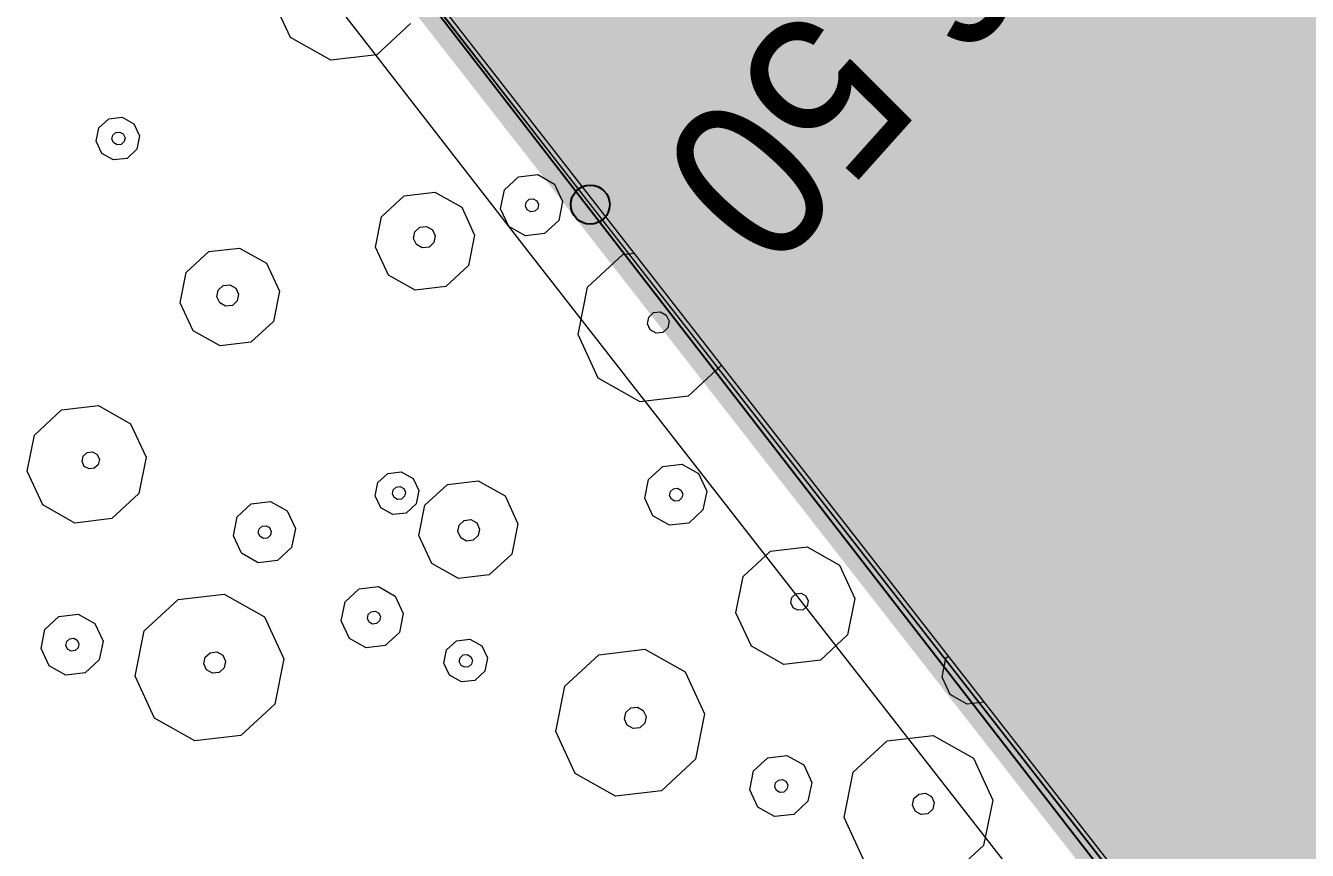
# Model space of a CAD drawing. Header units: metres. Extents: x -2858 to 512, y -1995 to 1252.
# Drawn here: x -469.569 to -466.281, y -140.332 to -138.216 of the extents above; entities that cross this region are included whole.
import ezdxf
from ezdxf.enums import TextEntityAlignment as Align
from ezdxf.lldxf.tags import DXFTag

# ---------------------------------------------------------------- set-up
doc = ezdxf.new("R2010")
doc.units = ezdxf.units.M
doc.header["$PDMODE"] = 33
doc.header["$PDSIZE"] = 0.1
for name, color, linetype in [('Calque commun', 7, 'Continuous'), ('Calque11', 7, 'Continuous'), ('Calque14', 7, 'Continuous'), ('Calque15', 7, 'Continuous'), ('Calque17', 7, 'Continuous')]:
    doc.layers.add(name, color=color, linetype=linetype)
doc.styles.add('Arial12', font='arial.ttf', dxfattribs={"width": 0.9, "height": 0.41584})
tags = doc.linetypes.add('DASHDOT2', pattern=[0.5, 0.25, -0.125, 0, -0.125]).pattern_tags.tags
tags[10:11] = [DXFTag(74, 4), DXFTag(75, 0), DXFTag(340, '0'), DXFTag(46, 1.0), DXFTag(50, 0.0), DXFTag(44, 0.0), DXFTag(45, 0.0)]
tags[8:9] = [DXFTag(74, 4), DXFTag(75, 0), DXFTag(340, '0'), DXFTag(46, 1.0), DXFTag(50, 0.0), DXFTag(44, 0.0), DXFTag(45, 0.0)]
tags[6:7] = [DXFTag(74, 4), DXFTag(75, 0), DXFTag(340, '0'), DXFTag(46, 1.0), DXFTag(50, 0.0), DXFTag(44, 0.0), DXFTag(45, 0.0)]
tags[4:5] = [DXFTag(74, 4), DXFTag(75, 0), DXFTag(340, '0'), DXFTag(46, 1.0), DXFTag(50, 0.0), DXFTag(44, 0.0), DXFTag(45, 0.0)]

# ---------------------------------------------------------------- blocks, each defined once
blk = doc.blocks.new('toitvillacinqbismi')
at = {"layer": 'Calque commun', "color": 9, "linetype": 'Continuous', "lineweight": -2}
mesh = blk.add_polyface(dxfattribs=at)
corners = [(-2.8069, 24.5933), (-2.8069, 26.4286), (-9.4069, 24.5933), (10.4215, 26.4286), (-2.7879, 33.5933), (17.0215, 33.5933), (17.0215, 24.5933), (-2.7879, 35.4286), (10.412, 33.5933), (10.4215, 24.5933), (10.412, 35.4286), (-9.3974, 33.5933), (17.8815, 39.3192), (17.8815, 45.9286), (8.8815, 45.9286), (8.8815, 39.3192)]
mesh.append_faces([[corners[k] for k in face] for face in [(12, 13, 14, 15)]], dxfattribs={"color": 9})
mesh.append_faces([[corners[k] for k in face] for face in [(3, 4, 1), (5, 3, 6), (11, 1, 4)]], dxfattribs={"vtx0": -1, "vtx1": -1, "color": 9})
mesh.append_faces([[corners[k] for k in face] for face in [(3, 8, 4)]], dxfattribs={"vtx0": -1, "vtx1": -1, "vtx2": -1, "color": 9})
mesh.append_faces([[corners[k] for k in face] for face in [(0, 1, 2)]], dxfattribs={"vtx1": -1, "color": 9})
mesh.append_faces([[corners[k] for k in face] for face in [(7, 4, 8), (11, 2, 1), (5, 8, 3)]], dxfattribs={"vtx1": -1, "vtx2": -1, "color": 9})
mesh.append_faces([[corners[k] for k in face] for face in [(3, 9, 6), (8, 10, 7)]], dxfattribs={"vtx2": -1, "color": 9})
blk = doc.blocks.new('PointTopo_SPE')
at = {"layer": 'Calque commun', "color": 1, "linetype": 'ByBlock', "lineweight": -2}
blk.add_point((0, 0), dxfattribs=at)
blk = doc.blocks.new('geometrebondepartleger')
at = {"layer": 'Calque commun', "color": 10, "linetype": 'DASHDOT2', "lineweight": 18, "flags": 128}
blk.add_lwpolyline([(45.2867, 98.0868), (42.9361, 93.8756), (22.4919, 69.3549), (46.896, 54.8213), (60.0219, 76.4824), (130.1549, 64.2531), (145.3143, 148.376), (109.3485, 154.881), (91.263, 130.1164), (87.3779, 124.8321), (86.3313, 123.2789), (83.8109, 118.8118), (74.9183, 102.5858), (72.6157, 98.3586), (63.0649, 85.9136), (45.1583, 97.9611)], close=True, dxfattribs=at)
at = {"layer": 'Calque11', "color": 7, "linetype": 'Continuous', "lineweight": 9}
blk.add_polyline3d([(125.0277, 35.9078, 79), (133.3383, 81.851, 79), (145.3136, 148.3761, 79)], dxfattribs=at)
at = {"layer": 'Calque17', "color": 1, "linetype": 'Continuous', "lineweight": 9}
for points in [[(125.174, 36.6886, 79), (126.5286, 44.1348, 79), (125.0378, 35.9435, 79), (126.4161, 43.4883, 79), (128.681, 56.0642, 79), (129.9759, 63.1341, 79), (132.1933, 75.6042, 79), (133.3383, 81.851, 79), (135.2222, 92.3412, 79), (136.4776, 99.3268, 79), (138.1727, 108.7115, 79), (140.4846, 121.4626, 79), (141.0933, 124.9318, 79)], [(125.3707, 36.6528, 79), (126.7254, 44.0992, 79), (125.2346, 35.9078, 79), (126.6129, 43.4526, 79), (128.8778, 56.0285, 79), (130.1727, 63.0986, 79), (132.3901, 75.5687, 79), (133.5351, 81.8153, 79), (135.4191, 92.3058, 79), (136.6745, 99.2914, 79), (138.3695, 108.676, 79), (140.6815, 121.4274, 79), (141.2903, 124.8972, 79)]]:
    blk.add_polyline3d(points, dxfattribs=at)
at = {"layer": 'Calque14', "color": 0, "linetype": 'ByBlock', "lineweight": -2}
blk.add_blockref('PointTopo_SPE', (133.3383, 81.851, 205.5049), dxfattribs=at)
at = {"layer": 'Calque15', "color": 1, "linetype": 'ByBlock', "lineweight": -2, "style": 'Arial12', "width": 0.9}
blk.add_text('126.50', height=0.41584, dxfattribs=at).set_placement((131.5661, 82.3216, 205.5049), align=Align.TOP_LEFT)
blk = doc.blocks.new('pattern')
at = {"layer": 'Calque commun', "color": 54, "linetype": 'Continuous', "lineweight": 9}
for p, q in [((63.5567, 72.3152), (63.6589, 72.3756)), ((63.6589, 72.3756), (63.777, 72.3643)), ((63.5095, 72.2064), (63.5567, 72.3152)), ((63.5353, 72.0906), (63.5095, 72.2064)), ((63.6548, 72.1922), (63.6616, 72.208)), ((63.6616, 72.208), (63.6765, 72.2168)), ((63.6765, 72.2168), (63.6938, 72.2152)), ((63.6938, 72.2152), (63.7067, 72.2037)), ((63.7067, 72.2037), (63.7105, 72.1869)), ((63.6585, 72.1753), (63.6548, 72.1922)), ((63.6715, 72.1638), (63.6585, 72.1753)), ((63.7036, 72.171), (63.6887, 72.1622)), ((63.7105, 72.1869), (63.7036, 72.171)), ((63.8917, 72.17), (63.8445, 72.0611)), ((63.6887, 72.1622), (63.6715, 72.1638)), ((63.3837, 72.1314), (63.4171, 72.1019)), ((63.4171, 72.1019), (63.4278, 72.0537)), ((63.6242, 72.012), (63.5353, 72.0906)), ((63.4278, 72.0537), (63.4082, 72.0083)), ((63.8445, 72.0611), (63.7424, 72.0008)), ((63.4082, 72.0083), (63.3656, 71.9832)), ((63.7424, 72.0008), (63.6242, 72.012)), ((63.3656, 71.9832), (63.3571, 71.984)), ((63.8129, 71.8939), (63.8325, 71.9392)), ((63.8325, 71.9392), (63.8751, 71.9644)), ((63.8751, 71.9644), (63.9243, 71.9597)), ((63.9243, 71.9597), (63.9614, 71.9269)), ((63.8792, 71.8983), (63.8881, 71.9035)), ((63.8881, 71.9035), (63.8985, 71.9026)), ((63.9614, 71.9269), (63.9721, 71.8787)), ((63.8236, 71.8456), (63.8129, 71.8939)), ((63.8751, 71.8887), (63.8792, 71.8983)), ((63.8773, 71.8786), (63.8751, 71.8887)), ((63.8851, 71.8717), (63.8773, 71.8786)), ((63.8954, 71.8708), (63.8851, 71.8717)), ((63.9044, 71.876), (63.8954, 71.8708)), ((63.8985, 71.9026), (63.9062, 71.8957)), ((63.9085, 71.8856), (63.9044, 71.876)), ((63.9062, 71.8957), (63.9085, 71.8856)), ((63.9721, 71.8787), (63.9525, 71.8333)), ((63.8607, 71.8129), (63.8236, 71.8456)), ((63.9099, 71.8082), (63.8607, 71.8129)), ((63.9525, 71.8333), (63.9099, 71.8082)), ((63.4076, 71.7072), (63.4893, 71.7555)), ((63.4893, 71.7555), (63.5838, 71.7465)), ((63.5838, 71.7465), (63.655, 71.6837)), ((63.3698, 71.6201), (63.4076, 71.7072)), ((63.655, 71.6837), (63.6756, 71.591)), ((63.8851, 71.6173), (63.9873, 71.6776)), ((63.9873, 71.6776), (64.1054, 71.6664)), ((64.1054, 71.6664), (64.1944, 71.5878)), ((63.3905, 71.5275), (63.3698, 71.6201)), ((63.4861, 71.6088), (63.4916, 71.6215)), ((63.4891, 71.5953), (63.4861, 71.6088)), ((63.4916, 71.6215), (63.5035, 71.6285)), ((63.5035, 71.6285), (63.5173, 71.6272)), ((63.5173, 71.6272), (63.5276, 71.618)), ((63.5276, 71.618), (63.5307, 71.6045)), ((63.8379, 71.5084), (63.8851, 71.6173)), ((63.4994, 71.5861), (63.4891, 71.5953)), ((63.5132, 71.5848), (63.4994, 71.5861)), ((63.5252, 71.5918), (63.5132, 71.5848)), ((63.5307, 71.6045), (63.5252, 71.5918)), ((63.6756, 71.591), (63.6379, 71.5039)), ((64.1944, 71.5878), (64.2202, 71.472)), ((63.4616, 71.4647), (63.3905, 71.5275)), ((63.9832, 71.4942), (63.9901, 71.5101)), ((63.9901, 71.5101), (64.005, 71.5189)), ((64.005, 71.5189), (64.0222, 71.5173)), ((64.0222, 71.5173), (64.0352, 71.5058)), ((63.6379, 71.5039), (63.5561, 71.4557)), ((63.8637, 71.3926), (63.8379, 71.5084)), ((63.987, 71.4773), (63.9832, 71.4942)), ((63.9999, 71.4659), (63.987, 71.4773)), ((64.039, 71.4889), (64.0321, 71.473)), ((64.0352, 71.5058), (64.039, 71.4889)), ((63.5561, 71.4557), (63.4616, 71.4647)), ((64.0172, 71.4642), (63.9999, 71.4659)), ((64.0321, 71.473), (64.0172, 71.4642)), ((64.2202, 71.472), (64.173, 71.3631)), ((63.9527, 71.3141), (63.8637, 71.3926)), ((64.173, 71.3631), (64.0708, 71.3028)), ((64.0708, 71.3028), (63.9527, 71.3141)), ((63.4555, 71.2399), (63.4981, 71.2651)), ((63.4981, 71.2651), (63.5473, 71.2604)), ((63.5473, 71.2604), (63.5843, 71.2277)), ((63.4358, 71.1946), (63.4555, 71.2399)), ((63.5843, 71.2277), (63.5951, 71.1794)), ((63.4466, 71.1463), (63.4358, 71.1946)), ((63.498, 71.1895), (63.5021, 71.199)), ((63.5003, 71.1793), (63.498, 71.1895)), ((63.5021, 71.199), (63.5111, 71.2043)), ((63.5111, 71.2043), (63.5214, 71.2033)), ((63.5214, 71.2033), (63.5292, 71.1964)), ((63.5315, 71.1863), (63.5273, 71.1767)), ((63.5292, 71.1964), (63.5315, 71.1863)), ((63.508, 71.1724), (63.5003, 71.1793)), ((63.5184, 71.1715), (63.508, 71.1724)), ((63.5273, 71.1767), (63.5184, 71.1715)), ((63.5951, 71.1794), (63.5754, 71.134)), ((63.4836, 71.1136), (63.4466, 71.1463)), ((63.5754, 71.134), (63.5328, 71.1089)), ((64.1498, 71.1064), (64.1796, 71.124)), ((64.1796, 71.124), (64.2141, 71.1207)), ((64.2141, 71.1207), (64.24, 71.0978)), ((63.5328, 71.1089), (63.4836, 71.1136)), ((64.136, 71.0746), (64.1498, 71.1064)), ((64.1755, 71.0719), (64.1796, 71.0814)), ((64.1796, 71.0814), (64.1885, 71.0867)), ((64.1885, 71.0867), (64.1989, 71.0857)), ((64.1989, 71.0857), (64.2067, 71.0788)), ((64.24, 71.0978), (64.2475, 71.064)), ((63.1893, 71.053), (63.3059, 71.0419)), ((64.1436, 71.0408), (64.136, 71.0746)), ((64.1777, 71.0617), (64.1755, 71.0719)), ((64.1855, 71.0549), (64.1777, 71.0617)), ((64.1958, 71.0539), (64.1855, 71.0549)), ((64.2048, 71.0591), (64.1958, 71.0539)), ((64.2089, 71.0687), (64.2048, 71.0591)), ((64.2067, 71.0788), (64.2089, 71.0687)), ((64.2475, 71.064), (64.2338, 71.0322)), ((63.3059, 71.0419), (63.3986, 70.9601)), ((64.1695, 71.0179), (64.1436, 71.0408)), ((64.2039, 71.0146), (64.1695, 71.0179)), ((64.2338, 71.0322), (64.2039, 71.0146)), ((63.3986, 70.9601), (63.4255, 70.8394)), ((63.8411, 70.9353), (63.9092, 70.9755)), ((63.9092, 70.9755), (63.9879, 70.968)), ((63.9879, 70.968), (64.0472, 70.9157)), ((63.8096, 70.8627), (63.8411, 70.9353)), ((63.1954, 70.8775), (63.2103, 70.8863)), ((63.2103, 70.8863), (63.2275, 70.8846)), ((63.2275, 70.8846), (63.2405, 70.8732)), ((64.0472, 70.9157), (64.0644, 70.8385)), ((64.2088, 70.8697), (64.2514, 70.8948)), ((64.2514, 70.8948), (64.3006, 70.8901)), ((64.3006, 70.8901), (64.3377, 70.8574)), ((63.1885, 70.8616), (63.1954, 70.8775)), ((63.1922, 70.8447), (63.1885, 70.8616)), ((63.2442, 70.8563), (63.2373, 70.8404)), ((63.2405, 70.8732), (63.2442, 70.8563)), ((63.8268, 70.7855), (63.8096, 70.8627)), ((63.9098, 70.8551), (63.9167, 70.8709)), ((63.9136, 70.8382), (63.9098, 70.8551)), ((63.9167, 70.8709), (63.9316, 70.8797)), ((63.9316, 70.8797), (63.9488, 70.8781)), ((63.9488, 70.8781), (63.9618, 70.8666)), ((63.9618, 70.8666), (63.9656, 70.8497)), ((64.1891, 70.8243), (64.2088, 70.8697)), ((64.3377, 70.8574), (64.3484, 70.8091)), ((63.2052, 70.8333), (63.1922, 70.8447)), ((63.2224, 70.8316), (63.2052, 70.8333)), ((63.2373, 70.8404), (63.2224, 70.8316)), ((63.4255, 70.8394), (63.3763, 70.726)), ((63.9266, 70.8267), (63.9136, 70.8382)), ((63.9438, 70.8251), (63.9266, 70.8267)), ((63.9587, 70.8339), (63.9438, 70.8251)), ((63.9656, 70.8497), (63.9587, 70.8339)), ((64.0644, 70.8385), (64.033, 70.7659)), ((64.1999, 70.7761), (64.1891, 70.8243)), ((64.25, 70.8221), (64.2542, 70.8316)), ((64.2523, 70.812), (64.25, 70.8221)), ((64.2542, 70.8316), (64.2631, 70.8369)), ((64.2631, 70.8369), (64.2734, 70.8359)), ((64.2734, 70.8359), (64.2812, 70.8291)), ((64.2835, 70.8189), (64.2793, 70.8094)), ((64.2812, 70.8291), (64.2835, 70.8189)), ((63.8861, 70.7332), (63.8268, 70.7855)), ((64.2601, 70.8051), (64.2523, 70.812)), ((64.2704, 70.8041), (64.2601, 70.8051)), ((64.2793, 70.8094), (64.2704, 70.8041)), ((64.3484, 70.8091), (64.3287, 70.7638)), ((64.033, 70.7659), (63.9649, 70.7257)), ((64.2369, 70.7433), (64.1999, 70.7761)), ((64.3287, 70.7638), (64.2862, 70.7386)), ((64.4992, 70.7189), (64.6014, 70.7792)), ((64.6014, 70.7792), (64.7195, 70.768)), ((64.7195, 70.768), (64.8084, 70.6894)), ((63.3763, 70.726), (63.2699, 70.6632)), ((63.9649, 70.7257), (63.8861, 70.7332)), ((64.2862, 70.7386), (64.2369, 70.7433)), ((63.1468, 70.6749), (63.1246, 70.6944)), ((63.9336, 70.6571), (63.9474, 70.6888)), ((63.9474, 70.6888), (63.9772, 70.7064)), ((63.9772, 70.7064), (64.0117, 70.7031)), ((64.0117, 70.7031), (64.0376, 70.6802)), ((64.452, 70.61), (64.4992, 70.7189)), ((64.8084, 70.6894), (64.8342, 70.5736)), ((63.2699, 70.6632), (63.1468, 70.6749)), ((63.9412, 70.6233), (63.9336, 70.6571)), ((63.9693, 70.6567), (63.9734, 70.6662)), ((63.9715, 70.6466), (63.9693, 70.6567)), ((63.9734, 70.6662), (63.9823, 70.6715)), ((63.9823, 70.6715), (63.9927, 70.6705)), ((63.9927, 70.6705), (64.0005, 70.6637)), ((64.0005, 70.6637), (64.0027, 70.6535)), ((64.0376, 70.6802), (64.0451, 70.6465)), ((63.9671, 70.6004), (63.9412, 70.6233)), ((63.9793, 70.6397), (63.9715, 70.6466)), ((63.9897, 70.6387), (63.9793, 70.6397)), ((63.9986, 70.644), (63.9897, 70.6387)), ((64.0027, 70.6535), (63.9986, 70.644)), ((64.0451, 70.6465), (64.0314, 70.6147)), ((64.0016, 70.5971), (63.9671, 70.6004)), ((64.0314, 70.6147), (64.0016, 70.5971)), ((64.4778, 70.4942), (64.452, 70.61)), ((64.5973, 70.5958), (64.6041, 70.6117)), ((64.601, 70.5789), (64.5973, 70.5958)), ((64.6041, 70.6117), (64.619, 70.6205)), ((64.619, 70.6205), (64.6363, 70.6188)), ((64.6363, 70.6188), (64.6492, 70.6074)), ((64.653, 70.5905), (64.6461, 70.5746)), ((64.6492, 70.6074), (64.653, 70.5905)), ((64.614, 70.5675), (64.601, 70.5789)), ((64.6312, 70.5658), (64.614, 70.5675)), ((64.6461, 70.5746), (64.6312, 70.5658)), ((64.8342, 70.5736), (64.787, 70.4647)), ((64.2307, 70.5178), (64.2733, 70.543)), ((64.2733, 70.543), (64.3225, 70.5383)), ((64.3225, 70.5383), (64.3596, 70.5056)), ((63.1488, 70.4692), (63.1914, 70.4943)), ((63.1914, 70.4943), (63.2406, 70.4896)), ((63.2406, 70.4896), (63.2777, 70.4569)), ((64.2111, 70.4725), (64.2307, 70.5178)), ((64.3596, 70.5056), (64.3703, 70.4573)), ((64.5667, 70.4157), (64.4778, 70.4942)), ((63.1292, 70.4238), (63.1488, 70.4692)), ((63.2777, 70.4569), (63.2884, 70.4087)), ((64.2218, 70.4242), (64.2111, 70.4725)), ((64.2732, 70.4674), (64.2774, 70.4769)), ((64.2755, 70.4572), (64.2732, 70.4674)), ((64.2833, 70.4503), (64.2755, 70.4572)), ((64.2774, 70.4769), (64.2863, 70.4822)), ((64.2863, 70.4822), (64.2967, 70.4812)), ((64.2967, 70.4812), (64.3044, 70.4743)), ((64.3067, 70.4642), (64.3026, 70.4546)), ((64.3044, 70.4743), (64.3067, 70.4642)), ((64.3703, 70.4573), (64.3507, 70.4119)), ((64.787, 70.4647), (64.6849, 70.4044)), ((63.1399, 70.3756), (63.1292, 70.4238)), ((63.1914, 70.4187), (63.1955, 70.4282)), ((63.1955, 70.4282), (63.2044, 70.4335)), ((63.2044, 70.4335), (63.2148, 70.4325)), ((63.2148, 70.4325), (63.2226, 70.4257)), ((63.2226, 70.4257), (63.2248, 70.4155)), ((64.2589, 70.3915), (64.2218, 70.4242)), ((64.2936, 70.4494), (64.2833, 70.4503)), ((64.3026, 70.4546), (64.2936, 70.4494)), ((63.1936, 70.4086), (63.1914, 70.4187)), ((63.2014, 70.4017), (63.1936, 70.4086)), ((63.2117, 70.4007), (63.2014, 70.4017)), ((63.2207, 70.406), (63.2117, 70.4007)), ((63.2248, 70.4155), (63.2207, 70.406)), ((63.2884, 70.4087), (63.2688, 70.3633)), ((63.3639, 70.3588), (63.432, 70.399)), ((63.432, 70.399), (63.5108, 70.3915)), ((63.5108, 70.3915), (63.5701, 70.3392)), ((64.3081, 70.3868), (64.2589, 70.3915)), ((64.3507, 70.4119), (64.3081, 70.3868)), ((64.6849, 70.4044), (64.5667, 70.4157)), ((63.177, 70.3428), (63.1399, 70.3756)), ((63.2688, 70.3633), (63.2262, 70.3382)), ((63.3324, 70.2862), (63.3639, 70.3588)), ((64.775, 70.3429), (64.8176, 70.368)), ((64.8176, 70.368), (64.8668, 70.3633)), ((64.8668, 70.3633), (64.9039, 70.3306)), ((63.2262, 70.3382), (63.177, 70.3428)), ((63.5701, 70.3392), (63.5873, 70.262)), ((64.7554, 70.2975), (64.775, 70.3429)), ((64.9039, 70.3306), (64.9146, 70.2823)), ((63.4323, 70.2848), (63.4472, 70.2936)), ((63.4472, 70.2936), (63.4644, 70.2919)), ((64.7661, 70.2492), (64.7554, 70.2975)), ((64.8176, 70.2924), (64.8217, 70.3019)), ((64.8198, 70.2822), (64.8176, 70.2924)), ((64.8217, 70.3019), (64.8306, 70.3072)), ((64.8306, 70.3072), (64.841, 70.3062)), ((64.841, 70.3062), (64.8487, 70.2993)), ((64.8487, 70.2993), (64.851, 70.2892)), ((63.3496, 70.209), (63.3324, 70.2862)), ((63.4254, 70.2689), (63.4323, 70.2848)), ((63.4292, 70.252), (63.4254, 70.2689)), ((63.4644, 70.2919), (63.4774, 70.2805)), ((63.4812, 70.2636), (63.4743, 70.2477)), ((63.4774, 70.2805), (63.4812, 70.2636)), ((63.5873, 70.262), (63.5558, 70.1894)), ((64.8276, 70.2754), (64.8198, 70.2822)), ((64.8379, 70.2744), (64.8276, 70.2754)), ((64.8469, 70.2797), (64.8379, 70.2744)), ((64.851, 70.2892), (64.8469, 70.2797)), ((64.9146, 70.2823), (64.895, 70.237)), ((63.4421, 70.2405), (63.4292, 70.252)), ((63.4594, 70.2389), (63.4421, 70.2405)), ((63.4743, 70.2477), (63.4594, 70.2389)), ((64.8032, 70.2165), (64.7661, 70.2492)), ((64.895, 70.237), (64.8524, 70.2118)), ((63.4089, 70.1567), (63.3496, 70.209)), ((64.8524, 70.2118), (64.8032, 70.2165)), ((63.5558, 70.1894), (63.4877, 70.1492)), ((63.4877, 70.1492), (63.4089, 70.1567)), ((64.3501, 70.1109), (64.4318, 70.1591)), ((64.4318, 70.1591), (64.5263, 70.1501)), ((64.5263, 70.1501), (64.5975, 70.0873)), ((63.8045, 70.0813), (63.8726, 70.1215)), ((63.8726, 70.1215), (63.9513, 70.114)), ((63.9513, 70.114), (64.0106, 70.0616)), ((64.3123, 70.0238), (64.3501, 70.1109)), ((63.773, 70.0087), (63.8045, 70.0813)), ((64.5975, 70.0873), (64.6181, 69.9947)), ((64.0106, 70.0616), (64.0278, 69.9844)), ((64.4341, 70.0251), (64.446, 70.0322)), ((64.446, 70.0322), (64.4598, 70.0308)), ((64.4598, 70.0308), (64.4701, 70.0217)), ((63.7902, 69.9315), (63.773, 70.0087)), ((63.8734, 69.9928), (63.8803, 70.0087)), ((63.8803, 70.0087), (63.8952, 70.0175)), ((63.8952, 70.0175), (63.9124, 70.0159)), ((63.9124, 70.0159), (63.9254, 70.0044)), ((63.9254, 70.0044), (63.9292, 69.9875)), ((64.333, 69.9311), (64.3123, 70.0238)), ((64.4286, 70.0124), (64.4341, 70.0251)), ((64.4316, 69.9989), (64.4286, 70.0124)), ((64.4419, 69.9897), (64.4316, 69.9989)), ((64.4732, 70.0082), (64.4677, 69.9955)), ((64.4701, 70.0217), (64.4732, 70.0082)), ((63.8772, 69.9759), (63.8734, 69.9928)), ((63.8902, 69.9645), (63.8772, 69.9759)), ((63.9074, 69.9628), (63.8902, 69.9645)), ((63.9223, 69.9716), (63.9074, 69.9628)), ((63.9292, 69.9875), (63.9223, 69.9716)), ((64.0278, 69.9844), (63.9964, 69.9118)), ((64.4557, 69.9884), (64.4419, 69.9897)), ((64.4677, 69.9955), (64.4557, 69.9884)), ((64.6181, 69.9947), (64.5804, 69.9076)), ((63.8495, 69.8791), (63.7902, 69.9315)), ((64.4041, 69.8683), (64.333, 69.9311)), ((63.9964, 69.9118), (63.9282, 69.8716)), ((64.5804, 69.9076), (64.4986, 69.8593)), ((63.0682, 69.874), (63.1863, 69.8628)), ((63.9282, 69.8716), (63.8495, 69.8791)), ((64.4986, 69.8593), (64.4041, 69.8683)), ((63.1863, 69.8628), (63.2753, 69.7842)), ((63.2753, 69.7842), (63.3011, 69.6684)), ((63.3011, 69.6684), (63.2539, 69.5595)), ((63.7335, 69.517), (63.7472, 69.5487)), ((63.7472, 69.5487), (63.777, 69.5663)), ((63.777, 69.5663), (63.8115, 69.563)), ((63.8115, 69.563), (63.8374, 69.5401)), ((63.8374, 69.5401), (63.845, 69.5064)), ((63.741, 69.4832), (63.7335, 69.517)), ((63.7712, 69.5141), (63.7754, 69.5237)), ((63.7735, 69.504), (63.7712, 69.5141)), ((63.7813, 69.4971), (63.7735, 69.504)), ((63.7754, 69.5237), (63.7843, 69.5289)), ((63.7843, 69.5289), (63.7946, 69.528)), ((63.7946, 69.528), (63.8024, 69.5211)), ((63.8047, 69.5109), (63.8006, 69.5014)), ((63.8024, 69.5211), (63.8047, 69.5109)), ((63.845, 69.5064), (63.8312, 69.4746)), ((63.7669, 69.4603), (63.741, 69.4832)), ((63.7916, 69.4961), (63.7813, 69.4971)), ((63.8006, 69.5014), (63.7916, 69.4961)), ((63.8312, 69.4746), (63.8014, 69.457)), ((63.8014, 69.457), (63.7669, 69.4603))]:
    blk.add_line(p, q, dxfattribs=at)
at = {"layer": 'Calque commun', "color": 7, "linetype": 'Continuous', "lineweight": 9}
mesh = blk.add_polyface(dxfattribs=at)
corners = [(70.8497, 113.5412), (53.8349, 19.1692), (74.7282, 106.3237), (76.0435, 113.5984), (74.769, 106.1763), (58.8077, 18.2701), (114.1703, 105.207), (114.1703, 98.5387)]
mesh.append_faces([[corners[k] for k in face] for face in [(3, 4, 6)]], dxfattribs={"vtx0": -1, "vtx1": -1, "color": 7})
mesh.append_faces([[corners[k] for k in face] for face in [(3, 2, 4)]], dxfattribs={"vtx0": -1, "vtx2": -1, "color": 7})
mesh.append_faces([[corners[k] for k in face] for face in [(5, 2, 1)]], dxfattribs={"vtx1": -1, "color": 7})
mesh.append_faces([[corners[k] for k in face] for face in [(0, 1, 2), (3, 0, 2)]], dxfattribs={"vtx1": -1, "vtx2": -1, "color": 7})
mesh.append_faces([[corners[k] for k in face] for face in [(4, 7, 6)]], dxfattribs={"vtx2": -1, "color": 7})

msp = doc.modelspace()

# ---------------------------------------------------------------- hatches: boundary and pattern name
at = {"layer": 'Calque commun', "linetype": 'Continuous', "lineweight": 9}
msp.add_hatch(color=61, dxfattribs=at).paths.add_polyline_path([(-469.8883, -136.4946), (-463.2176, -131.3084), (-462.9578, -131.6419), (-462.4661, -132.273), (-461.9744, -132.9041), (-461.4828, -133.5352), (-460.9911, -134.1664), (-460.9897, -134.1652), (-463.9632, -136.4691), (-459.9672, -141.6554), (-463.6443, -144.4911)])

# ---------------------------------------------------------------- linework, layer by layer
at = {"layer": 'Calque commun', "color": 160, "linetype": 'ByBlock', "lineweight": -2}
msp.add_line((-479.0632, -124.5513), (-463.7203, -144.3729), dxfattribs=at)

# ---------------------------------------------------------------- block references
at = {"layer": 'Calque commun', "color": 0, "linetype": 'ByBlock', "lineweight": -2, "rotation": 228.1617603435354}
for name, p in [('geometrebondepartleger', (-440.1616, 15.2632)), ('pattern', (-478.5712, -44.6144))]:
    msp.add_blockref(name, p, dxfattribs=at)
at = {"layer": 'Calque commun', "color": 0, "linetype": 'ByBlock', "lineweight": 9, "rotation": 217.7683001003761}
msp.add_blockref('toitvillacinqbismi', (-473.718, -94.2751), dxfattribs=at)

doc.saveas('drawing.dxf')
